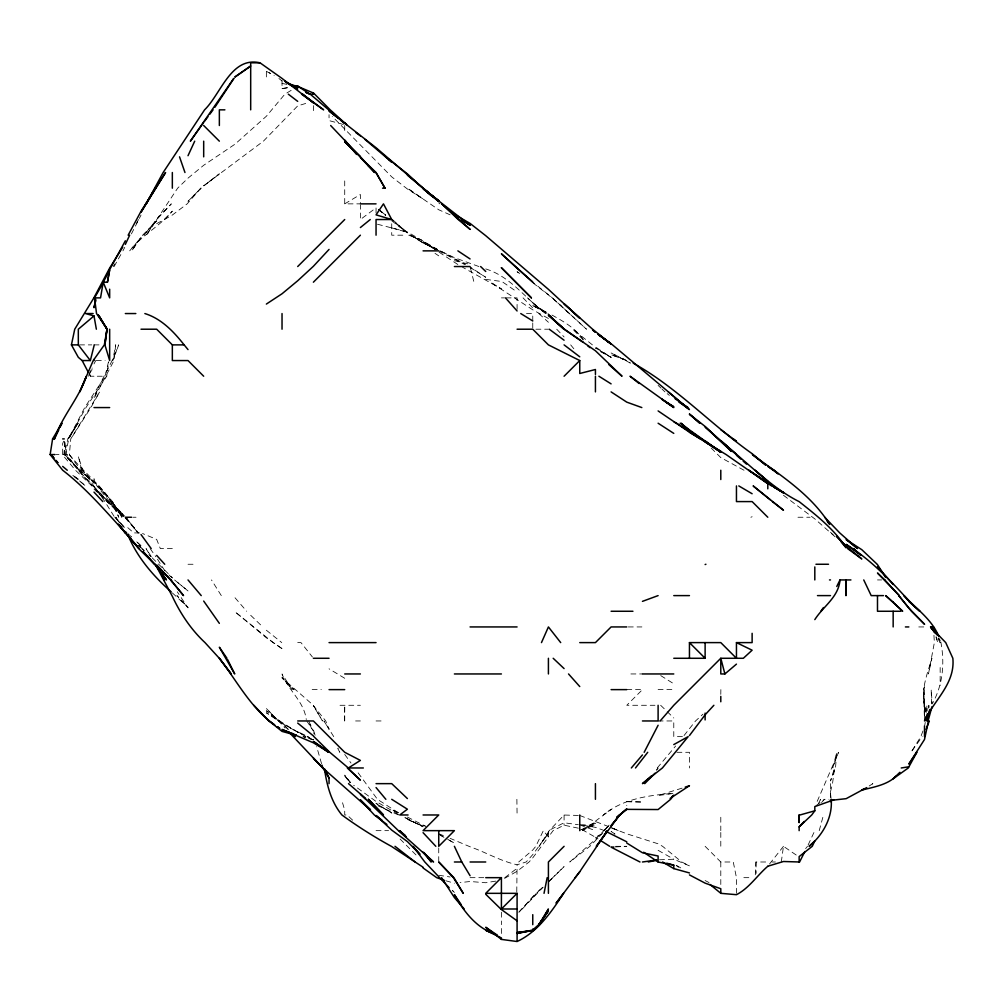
<?xml version="1.0" encoding="UTF-8"?>
<svg xmlns="http://www.w3.org/2000/svg" width="1003" height="1003" viewBox="0 0 1003 1003"><rect width="100%" height="100%" fill="white"/><g stroke="black" fill="none" stroke-linecap="round" stroke-linejoin="round"><path stroke-width="0.75" stroke-dasharray="5 3.75" d="M344.48 720.956L344.719 705.285L344.719 720.956M64.493 441.759L64.154 454.572L78.322 469.542L93.994 482.017L79.525 470.244L93.994 482.318L109.666 498.742L97.955 485.916L111.17 501.588L118.755 517.247C109.991 490.918 85.832 475.297 69.37 454.572L70.762 438.9L99.673 391.897L90.884 407.569L70.837 438.9M64.694 441.759L64.154 454.572L67.84 438.9L78.184 423.228L67.978 438.9L77.67 423.228L68.806 438.9L65.396 454.572L79.588 470.244L64.719 454.572L92.251 485.916L78.322 470.244L108.299 501.588L123.607 516.232L75.476 470.244L62.662 454.973L62.662 443.464L63.728 441.182M924.503 689.625L924.264 705.285L925.242 712.105M926.647 710.989L926.91 705.285L927.173 710.989M924.503 699.893L924.427 715.227M928.715 708.143L928.853 705.285L928.941 708.143M755.297 874.804L755.986 861.991L767.796 861.991M516.771 891.805L517.084 864.987M108.449 361.983L105.102 376.225L84.728 407.569L68.442 438.9L85.982 407.569L106.732 376.225L108.6 361.983M781.299 861.991L783.468 846.319L797.937 856.211M924.741 725.307L925.242 722.411M931.599 703.868L931.185 689.625L932.238 703.868C943.246 684.435 944.964 661.98 940.501 640.353M93.994 376.225L90.383 376.225L92.025 369.104M830.484 791.743L832.515 783.644L834.546 767.972L830.484 780.961L835.512 767.972L836.703 752.3L832.778 767.972L838.495 752.3L816.304 803.428M819.225 830.647L823.488 814.975M89.066 374.796L90.546 370.521M922.936 730.986L920.842 736.628L911.012 752.3L922.183 736.628M88.565 376.225L92.188 368.013M808.092 845.015L814.812 830.647M139.329 218.416L141.009 215.093M818.674 803.14L820.604 799.316L818.435 803.328M122.93 250.863L124.736 247.34M131.406 233.887L138.778 219.532M93.994 363.913L95.761 360.553M136.446 223.443L138.539 219.532M114.104 266.535L122.19 252.167M113.201 266.535L114.668 263.927M656.451 770.379L658.106 767.972L656.188 770.204M657.228 767.972L675.658 745.981M783.468 846.319L769.439 864.11L771.069 861.991L775.457 861.991M805.635 848.601L807.49 846.319M684.046 735.538L695.555 720.956L702.99 714.149M519.153 912.003L532.756 896.77L542.836 887.066L536.129 893.334M532.756 897.459L536.354 893.334L517.084 914.021M602.891 832.941L589.914 846.319L569.767 861.991L595.431 839.411L609.109 825.143M821.57 802.525L824.466 799.316L828.98 799.316M522.262 908.994L543.187 887.191M604.157 830.647L609.109 825.231L605.072 829.569M548.415 882.076L564.087 866.617L548.415 881.863L552.615 877.663M156.681 223.631L164.379 219.532L172.34 211.157C159.816 226.314 141.686 235.329 129.663 250.863L141.009 237.448L131.769 250.863L141.009 236.833L156.681 220.81L143.88 235.191L156.681 219.532L171.312 203.86L156.681 219.08L146.388 235.191L177.631 188.188L188.012 178.158L203.684 165.282L235.028 144.156L266.359 116.235L284.877 94.169L293.854 88.728M578.342 815.439L564.087 815.038L549.243 830.647L539.125 846.319L548.415 833.33L532.756 854.619L526.149 861.991L517.084 864.736C500.66 861.188 485.966 852.337 470.068 846.77L450.134 838.345M720.869 689.625L720.793 694.377M604.571 830.647L595.431 827.35L579.759 824.729L595.431 825.193L579.759 830.133L595.431 823.212L582.856 830.647L611.103 809.346L603.493 814.975C622.813 798.689 649.405 795.141 673.778 793.386L658.106 795.542L682.328 788.07M518.701 861.991L532.756 850.017L535.828 846.319L543.338 830.647L548.415 837.016L532.756 857.866L529.082 861.991L517.084 871.294L501.412 880.17M504.81 877.663L517.084 868.259M816.016 805.672L824.466 799.316M582.856 830.647L595.431 821.846M869.175 786.001L872.861 783.644L869.175 785.8M344.719 203.86L360.39 194.482L360.39 203.86L344.719 203.86L344.719 179.85M164.367 219.532L172.34 215.043L187.172 203.86L200.888 188.188L219.356 173.845L203.684 185.806L263.4 141.172L297.703 105.879L309.1 102.419M581.978 829.569L595.431 837.242L603.367 832.854M578.342 828.177L564.087 825.193L553.092 830.647L548.415 837.016L548.415 830.647L564.087 822.773L578.342 824.704M750.883 517.247L752.125 516.733M495.72 881.11L485.74 882.74L470.068 881.512L460.101 882.59M282.031 88.615L289.152 87.462L282.031 88.615L282.031 80.303M615.378 846.946L626.775 846.319L612.67 846.319M659.535 859.772L673.778 859.232L689.45 865.852L681.764 861.991L662.594 846.319L658.106 843.799L626.775 833.806L611.103 827.738M402.792 235.191L391.722 235.191L391.722 222.403M501.412 297.878L504.547 297.878M506.114 297.878L517.084 297.878L517.084 310.416M526.487 313.55L532.756 313.55L532.756 321.374M535.89 329.21L548.415 329.21M79.538 344.882L91.8 344.882M93.994 344.882L101.328 344.882M96.313 360.553L105.102 360.553M97.278 376.225L106.732 376.225M55.967 454.572L58.989 454.572M62.662 454.572L70.762 454.572M132.973 517.247L136.019 517.247M797.974 517.247L810.123 517.247M139.555 532.919L133.763 532.919L125.337 525.472M172.34 548.591L160.33 548.591L156.681 539.413L142.526 533.508M188.012 564.263L193.065 564.263M877.487 579.935L881.662 579.935M628.279 626.938L641.882 626.938M918.773 626.938L924.503 626.938M297.703 642.61L300.975 642.61L312.422 657.015M630.887 673.953L642.447 673.953M312.171 689.625L321.324 689.625M626.775 689.625L642.447 689.625L626.775 705.285L654.972 705.285M658.106 689.625L672.637 689.625M340.017 705.285L360.39 705.285M355.601 720.956L360.39 720.956M376.05 720.956L383.221 720.956M658.106 720.956L673.778 720.956L673.778 736.628L683.181 736.628M676.912 752.3L689.45 752.3L689.45 767.972M376.05 830.647L388.587 830.647M705.122 846.319L720.793 861.991L733.268 861.991L736.453 877.663L736.453 893.334M470.068 877.663L485.74 877.663M743.837 877.663L752.125 877.663M626.775 801.685L642.447 802.036L626.775 801.623L626.775 805.559M485.74 279.373L501.412 281.454M438.737 875.255L450.134 876.998M286.306 84.202L282.031 83.475L286.306 84.591M454.397 260.705L470.068 264.366M377.479 224.233L407.394 231.956L437.433 249.346M343.289 124.447L329.047 120.598L329.047 114.693M445.859 880.784L454.397 883.217M391.722 227.882L407.394 232.37L391.722 219.532M313.375 739.788L303.006 736.628L313.375 739.763L307.244 736.628L312.146 739.788M579.759 824.905L595.431 830.647M626.775 360.691L611.103 352.943L630.385 363.111L626.775 360.654L611.103 354.723L627.903 360.553M579.759 815.477L608.257 826.472M408.748 235.191L423.065 240.57M478.907 266.535L454.397 257.646L440.079 250.863M398.454 814.975L376.05 804.87M613.56 828.704L618.475 830.647L611.103 827.613M438.737 833.694L444.429 836.013M404.836 817.608L423.065 826.76L404.823 817.382M423.065 826.058L407.394 819.426L423.065 826.322M450.134 214.83L438.737 209.765L407.394 188.188L423.065 198.945L407.394 188.99L391.722 176.867L332.269 116.411M398.279 812.58L391.722 809.584L398.229 812.957M485.74 268.929C510.615 276.59 525.534 298.656 545.544 313.55L527.377 297.878M437.433 249.484C420.859 242.726 405.525 233.197 392.837 220.497M744.013 470.244L720.793 457.594L710.3 447.15M398.367 814.348L376.05 801.435L353.67 785.286M532.756 303.006L546.196 313.55L532.756 303.307L547.538 313.55L532.756 305.551L549.255 313.55M435.001 249.195L423.065 241.698L436.117 249.333L423.065 242.801L411.23 235.191L423.065 242.902L436.117 249.534L423.065 242.25L436.117 249.183M407.394 817.044L425.56 826.296L423.065 824.842M440.242 250.863L465.693 264.403M532.756 305.551L548.415 313.55M266.359 76.943L266.359 71.288L270.208 73.257M438.737 250.863L464.577 264.504M705.122 880.534L709.033 882.577M600.659 351.74L611.103 357.269L595.431 347.941L611.103 357.432L593.425 345.584M548.415 318.49L532.756 309.802L490.417 282.207L501.412 288.889L462.546 267.224M266.359 71.288L274.195 75.614M344.719 678.279L329.047 668.825M440.041 835.16L443.953 837.342M449.181 840.251L454.397 843.159L446.573 838.608M658.106 850.318L673.778 859.232M551.951 315.08C563.811 321.499 575.91 328.583 583.658 339.979M676.386 865.363L682.918 869.15M438.737 834.057L445.257 837.856M398.229 812.706L377.429 799.316L356.241 770.229M436.117 249.333L423.065 241.698L436.054 249.333M457.844 264.504L438.737 251.954M376.05 803.516L391.722 813.044L376.05 803.215M660.726 675.596L673.778 683.783M470.068 267.437L485.74 277.292L470.068 266.911M595.431 837.242L598.026 838.897M435.214 249.308L423.065 241.522L434.575 249.17M78.322 469.341L98.984 485.916L112.549 501.588L121.864 517.247L112.198 501.588L122.73 517.247L111.308 501.588L124.334 516.131L110.167 501.588L124.247 515.592M615.015 834.045L611.103 831.449L614.714 834.12M519.692 273.468L517.084 271.738L520.695 274.158M435.014 253.358L438.737 255.84M502.942 282.207L517.084 291.998M78.322 479.108L72.028 474.67L85.543 485.916L73.232 475.685M676.185 865.551L678.605 867.244M312.297 739.788L308.021 736.628L297.703 731.638L305.94 736.628L282.031 723.351L266.359 712.782L297.703 732.152L282.031 723.351L288.2 729.494M592.422 344.882L572.851 329.21L583.658 340.33M783.468 495.294L814.812 518.902L835.474 537.106L830.484 532.192M385.691 215.031L378.47 209.64L385.603 215.031M391.722 220.76L407.394 232.897L392.449 219.532M378.444 209.314L385.603 214.88M532.756 282.708L552.101 297.878L586.492 329.21L552.377 297.878L532.844 282.207M667.158 393.652L669.365 395.395M278.922 78.497L282.031 80.98M266.359 630.223L281.755 642.61M172.34 592.911L188.012 607.354L176.942 595.606L188.012 607.843L177.28 591.82M438.737 202.894L439.903 203.86M378.432 209.464L385.553 215.507M93.994 489.1L123.657 517.247L96.15 491.182M569.503 313.55L552.377 297.878M538.824 313.55L548.415 322.276M142.075 548.591L144.319 550.647M148.808 554.747L151.064 556.803M152.18 557.831L172.34 577.715M168.893 574.895L172.34 578.079M352.63 820.178L347.076 814.975L344.719 814.975L344.719 810.236L341.534 799.316M658.106 385.378L661.04 388.174M662.018 389.101L664.951 391.897M141.649 548.591L143.893 550.735M109.666 502.904L93.994 486.956M660.651 705.285L666.117 710.575M667.208 711.641L673.778 717.985M250.687 615.29L262.736 626.938M81.77 470.244L78.322 456.302L82.735 470.244L93.994 483.12L78.322 466.821L69.282 454.572M400.084 839.01L417.837 856.763M119.984 522.739L114.63 517.247L104.864 501.588L82.735 470.244M121.05 523.829L125.337 528.217L114.931 517.247L119.658 522.814M288.2 729.256L279.799 720.956L266.359 710.788L278.483 720.956L285.09 728.053M523.064 297.878L532.756 307.896M221.299 595.606L211.483 579.935M556.715 329.21L564.087 336.945M138.878 545.356L141.009 547.613M139.028 545.77L141.009 547.901M125.337 517.811L138.427 532.919L125.739 517.247M235.028 597.775L246.7 611.266M125.337 517.937L138.213 532.919M570.669 344.882L576.123 351.551M109.666 501.588L96.877 485.916L93.994 478.594M925.242 711.754L924.239 705.285C920.992 688.986 927.349 673.59 931.9 658.281L928.477 673.953L934.357 642.61L933.881 634.059M78.322 469.68L66.424 454.572L64.907 441.759M350.398 782.428L344.719 775.118L349.458 782.428M126.666 518.463L137.912 532.919L125.864 517.247M123.432 527.039L115.821 517.247L118.417 521.008M344.719 754.432L350.987 763.045M109.666 499.507L111.17 501.588M938.432 637.996L940.162 640.453L938.595 637.996M150.174 548.591L155.866 556.765M306.755 720.956L313.375 730.848L308.661 720.956L312.848 732.065M151.165 556.427L146.062 548.591L150.676 556.427M157.496 559.198L164.818 570.795M333.736 736.628L323.931 720.956L329.047 729.194L325.712 720.956L313.375 705.648L322.452 720.956L313.35 705.285L282.031 677.903L294.055 689.625L282.031 677.514L292.212 689.625L282.031 673.978C288.25 690.503 303.947 701.172 306.279 719.54M938.006 638.698L940.162 642.61L938.319 638.698M337.735 748.388L339.804 752.3L338.149 748.025M89.004 373.617L90.383 376.225M935.962 636.918L937.78 642.61L936.213 636.918M315.092 735.262L313.375 729.783L313.939 733.895M321.562 763.697L316.647 746.608M924.503 706.2L923.587 689.625L924.503 686.742L923.525 689.625L924.327 715.227M926.296 712.418L924.503 705.285L925.919 712.418M470.432 267.964L473.98 282.207M830.484 793.248L831.186 799.316M755.986 861.991L756.174 873.387M516.884 799.316L517.084 814.975M940.162 667.496L940.162 685.438M924.503 705.61L924.503 719.477M830.484 783.644L830.484 799.316M720.793 817.257L720.793 830.647M720.793 832.44L720.793 846.319M720.793 861.991L720.793 884.934M564.087 815.038L564.087 825.193M532.756 322.941L532.756 329.21M501.412 912.228L501.412 924.666M501.412 928.49L501.412 934.934M438.737 847.886L438.737 861.991M376.05 212.987L376.05 207.834L360.39 219.532L360.39 205.051M344.719 125.513L344.719 132.233M313.375 105.641L313.375 113.728M115.671 344.882L113.991 360.553L93.994 398.504C100.476 379.736 112.399 363.675 118.642 344.882L112.725 360.553L115.671 344.882M200.888 188.188L188.012 201.29L200.989 188.188M282.031 648.628L266.359 637.808L235.028 611.805L273.192 642.61L282.031 648.628M188.012 590.955L174.547 579.935L188.012 590.955M109.666 503.368L107.735 501.588L109.666 503.431M131.431 536.893L128.234 533.909L131.443 536.893M141.009 545.82L135.681 540.855L141.009 545.82M454.397 892.432L452.265 890.325L454.397 892.432M278.483 720.956L266.359 708.494L278.42 720.956M141.009 547.801L138.878 545.507L141.009 547.801M350.473 782.578L344.719 776.197L350.398 782.578"/><path stroke-width="1.5" d="M845.905 595.606L846.156 579.935L846.156 595.431M926.27 719.54L926.396 716.681M831.186 799.316C832.816 817.432 822.748 835.16 809.133 846.319L814.812 840.915L812.254 846.319L799.14 856.575L799.14 862.216M934.081 631.852L930.608 626.938L945.741 642.61L952.85 658.281C955.32 683.745 934.207 700.006 924.503 720.956L926.91 715.264M109.666 329.21L109.666 360.553L104.914 344.882L106.97 329.21L99.259 316.158M104.914 344.882L107.008 329.21L98.206 314.854L107.183 329.21L96.539 313.55L94.508 297.878L103.535 282.207M125.337 532.743C105.491 510.928 86.158 488.348 62.7 470.244L50.15 454.572L52.595 438.9L61.973 423.228L60.092 427.153M107.008 329.21L104.337 344.882L93.216 360.553L79.751 391.897L86.396 376.225C78.773 398.68 61.86 416.408 54.463 438.9L52.595 438.9M94.508 297.878L100.551 297.878L103.209 282.207L107.434 282.207L109.666 269.594L125.337 240.783M928.439 720.956L924.503 739.474L908.831 764.073L916.855 752.3L908.279 767.972L893.159 778.779L899.904 772.297M107.434 282.207L109.666 270.208L103.209 282.207L109.666 297.878L109.666 289.177M544.027 893.334L547.174 877.663M95.761 299.283L93.994 307.708L95.736 300.687M88.314 372.301L82.146 360.553L78.322 357.319L71.426 344.882L74.736 329.21L93.881 297.878M82.146 360.553L90.345 360.553L94.269 344.882M928.452 719.54L931.963 706.714M926.208 720.956L929.794 709.56M850.92 579.935L840.012 579.935C838.583 597.236 823.338 606.163 814.812 619.616M926.108 729.357L929.33 720.956M541.47 642.61L548.415 626.938L560.702 642.61M188.012 155.703L194.707 141.172M125.337 244.393L129.663 235.191M54.463 438.9L58.838 429.76M644.164 752.3L658.106 725.269M836.765 586.467L840.012 579.935M804.845 851.547L799.579 861.991L783.468 861.502L767.796 866.228M93.994 297.653L109.666 268.064L122.742 247.102M128.146 235.191L141.009 211.32L165.57 172.516L141.009 212.222L155.289 188.188L146.137 203.86L163.15 172.516L204.587 109.841C221.136 93.592 231.104 56.168 260.04 62.825L282.031 78.422L313.375 102.77L302.593 94.169M155.49 188.188L156.681 186.169M233.887 78.497L214.855 107.296M233.661 78.497L190.357 141.172L203.684 122.441M556.314 902.976L579.759 871.707L607.404 830.647L596.334 846.319L619.653 814.975L611.103 825.707L619.754 814.975L626.775 808.907L617.021 816.969M820.843 611.266L823.476 607.542M833.731 799.892L814.812 806.588L814.812 810.8L811.74 814.975L799.14 826.861L799.14 830.647M647.725 752.3L635.488 767.972M204.537 121.288L207.947 116.712M209.652 114.417L213.062 109.841M556.138 902.976L563.586 893.334C551.399 911.99 537.884 931.8 517.084 941.516L501.412 939.397L485.74 927.274L495.382 933.831M689.45 735.563L705.122 714.813L713.873 705.285M575.133 877.663L579.759 871.707M329.047 249.421L313.375 266.309L297.703 280.765L282.031 293.766L266.359 304.072M631.326 767.972L642.447 754.92M660.15 720.956L673.778 705.285L720.793 658.281L743.336 658.281L752.125 650.207L736.453 642.61L736.453 658.281L720.793 642.61L689.45 642.61L689.45 658.281M617.021 817.182L626.775 809.358L658.106 809.546L670.618 799.316L673.778 795.203L671.822 796.846M799.14 826.861L804.256 821.457M644.703 783.644L655.009 773.213M297.703 266.535L344.719 219.532M313.375 282.207L360.39 235.191M564.087 376.225L579.759 360.553L548.415 344.882L532.756 329.21L517.084 329.21M517.084 908.994L501.412 908.994L501.412 877.663L485.74 893.334L517.084 893.334L517.084 940.338M501.412 908.994L517.084 893.334M564.087 846.319L548.415 861.991L548.415 893.334M896.218 776.109C887.166 784.985 873.626 787.067 861.815 790.101L864.273 788.671M767.796 866.279C757.14 875.418 749.141 888.182 736.453 894.689L720.831 893.334L720.793 888.733L705.122 883.141L689.45 874.904M532.756 930.032L538.699 924.666L548.415 910.912L538.837 924.666L548.415 908.994L539.601 924.666L532.756 930.671L517.084 932.527L532.756 930.408L517.084 933.429L531.327 930.345M651.398 775.896L642.447 783.644L662.406 767.972L688.183 736.628L673.778 744.577M96.363 329.21L93.994 315.907L78.322 329.21L78.322 344.882L90.345 360.553M724.893 673.953L720.793 658.281L720.793 673.953L724.893 673.953L736.453 664.124M360.39 227.543L370.257 219.532M670.117 798.413L689.45 785.725L685.174 787.129M235.028 77.043L250.687 66.022L235.028 76.817M866.73 787.581L846.156 798.664L830.484 800.419L830.484 801.66M313.901 736.628L329.774 752.3L348.367 767.972L360.39 760.412L344.719 752.3L313.375 720.956L297.703 720.956M642.447 601.361L658.106 595.606M705.122 564.539L705.911 564.263M656.714 860.261L648.251 861.991M800.005 814.975L814.812 810.8M294.857 86.546L297.703 86.095L310.002 94.169L305.902 92.426M294.857 86.584L297.703 86.095M901.233 767.972L908.831 766.781M642.447 861.991L656.689 860.022M613.949 847.034L611.103 847.184L639.989 861.991M259.601 62.825L250.687 62.788L250.687 109.841M310.178 94.169L313.375 94.169L313.375 93.003L297.703 86.408M224.898 109.841L219.356 109.841L219.356 125.513M382.544 188.188L385.014 188.188L376.087 172.516L360.39 157.458L374.583 172.516L360.503 156.844L344.719 141.787L360.39 156.844L330.651 125.513M360.39 203.86L376.05 203.86M391.722 219.532L376.05 214.868L383.472 203.86L391.722 219.532L376.05 219.532L376.05 235.191M423.065 250.863L438.737 250.863M454.397 266.535L470.068 266.535M93.129 313.55L85.506 313.55L93.994 315.907M125.337 313.55L135.831 313.55M141.009 329.21L156.681 329.21L172.34 344.882L172.34 360.553L188.012 360.553L203.684 376.225M71.426 344.882L78.322 344.882M172.34 344.882L184.138 344.882L188.012 349.608M93.994 407.569L109.666 407.569M62.662 438.9L64.28 438.9M50.15 454.572L54.977 454.572M125.337 517.247L131.631 517.247M815.953 564.263L828.516 564.263M829.506 579.935L830.484 579.935M673.778 595.606L689.45 595.606M817.483 595.606L830.484 595.606M883.505 595.606L871.193 595.606L863.746 579.935M611.103 611.266L632.943 611.266M900.719 611.266L877.487 611.266L877.487 595.606M470.068 626.938L517.084 626.938M626.775 626.938L611.103 626.938L595.431 642.61L579.759 642.61M905.408 626.938L908.831 626.938M329.047 642.61L376.05 642.61M736.453 642.61L752.125 642.61L752.125 633.319M313.375 658.281L329.047 658.281M673.778 658.281L705.122 658.281L705.122 642.61M344.719 673.953L360.39 673.953M454.397 673.953L501.412 673.953M642.447 673.953L673.778 673.953M329.047 689.625L344.719 689.625M611.103 689.625L626.775 689.625M642.447 720.956L658.106 720.956L658.106 705.285M348.367 767.972L363.349 767.972M376.05 783.644L391.722 783.644L407.394 798.576M408.083 814.975L399.783 814.975L407.394 809.208L391.722 799.316M423.065 814.975L438.737 814.975L423.065 830.647L454.397 830.647L438.737 846.319L438.737 830.647M454.397 861.991L461.781 861.991L470.068 875.707M470.068 861.991L485.74 861.991M485.74 877.663L501.412 877.663M292.011 85.167L297.703 86.145M643.65 852.237L658.068 861.991L673.778 865.163L673.778 868.598L689.45 872.936M293.428 86.434L297.703 87.537L285.955 82.121M666.782 863.182L673.778 865.163M444.429 880.383L436.719 877.663L423.065 867.959M296.286 735.349L282.031 731.388L269.005 720.956L273.744 724.204M641.832 407.569L626.775 402.14L611.103 391.897M497.137 934.671C477.353 929.43 463.9 911.752 454.397 894.651L460.941 904.217M490.016 931.912L485.74 930.282L501.412 937.918L501.412 939.397M296.286 735.212L282.031 729.469L313.375 742.772L328.796 752.3M144.858 313.55C161.37 318.653 173.745 331.654 184.138 344.882M306.065 92.426L310.24 94.169L338.688 118.404L329.047 111.007L376.05 147.717L438.737 201.59L423.065 188.125M626.775 841.818L605.875 831.399M633.194 363.149C676.962 387.346 711.415 424.933 752.125 453.669L765.565 464.903M463.938 221.525L470.068 224.86L461.217 219.532L470.068 225.274L424.269 189.68M287.259 83.211L297.703 89.029L284.651 81.155M454.397 214.366L470.068 223.418L485.74 235.705L548.415 289.34L579.759 318.227L564.087 303.796L592.597 329.21L611.103 344.042L597.838 334.099L612.52 344.882L689.45 409.613L679.558 402.228M391.333 846.319C374.232 836.916 357.62 826.472 341.91 814.975C331.178 801.986 327.028 785.662 324.546 769.389M774.278 487.42L783.468 492.699L772.272 485.916L783.468 492.837L748.84 470.244L767.796 483.647L767.796 488.825M665.942 402.153L673.778 406.767L662.03 399.232M738.797 485.916L752.125 493.739M662.582 861.991L673.778 868.598M676.549 423.228L720.793 451.513L689.45 432.193L658.106 410.917M678.918 402.053L687.895 407.569L675.069 398.68M689.45 432.193L700.382 438.9M520.758 313.55L532.756 320.947M767.796 483.534L771.646 485.916M423.065 867.219L391.722 846.57M598.891 376.225L611.103 383.873M329.047 751.937L313.375 741.405L328.407 752.3M600.621 840.552L609.711 846.319M658.106 423.228L673.778 433.384M752.125 472.726L726.147 454.572L705.122 441.872L720.793 452.253L680.134 423.228M705.122 440.869L720.793 452.127L689.45 430.638L681.175 423.228L689.45 430.776L700.984 438.9M457.882 250.863L470.068 258.937M301.539 94.169L323.643 109.841L302.492 94.169M155.302 564.263L172.34 596.346C180.415 613.585 191.034 629.583 205.013 642.61L219.356 658.357L231.217 673.953L219.356 658.281C236.996 681.024 250.75 708.181 274.809 725.019M279.624 728.266L277.217 726.636L279.661 728.266M673.778 421.636L676.11 423.228M661.729 399.232L673.778 407.569L630.047 376.225L639.061 383.485M753.341 473.504L767.796 483.647M385.616 156.844L407.394 173.883L430.901 195.598M501.412 909.545L517.084 920.829M313.375 92.865L330.213 109.841L346.649 124.648L344.719 122.943M395.006 846.319L415.104 861.991M847.585 548.591L861.815 558.959L846.156 546.296L836.515 536.279L846.156 546.347M583.219 342.349L564.087 329.272L548.415 315.293L564.087 328.946L595.431 350.774L622.023 376.225L608.846 364.59M386.907 824.441L374.332 814.975L360.39 799.867L370.458 809.584M355.689 132.434L360.39 135.894M720.793 429.673L736.453 441.345L733.293 438.9M597.838 334.074L611.103 343.929L597.838 333.986M549.268 329.21L564.087 340.218M424.269 189.717L438.737 200.725L423.065 188.526L438.737 201.189L407.394 175.186M858.079 553.317L846.156 544.391C870.228 559.223 889.949 579.884 908.831 600.709L903.954 595.606C916.115 608.696 931.975 619.365 938.808 636.491M564.087 344.882L579.759 356.817M364.979 139.417L391.722 162.16L388.662 159.502M288.312 94.169L297.703 101.366M772.373 501.588L783.468 510.188L753.14 485.916L770.091 499.732M765.427 464.903L752.4 454.572C780.234 475.184 811.088 494.391 829.707 524.469M592.635 329.949L595.431 332.181L592.635 329.987M626.775 843.047L642.447 852.751L658.106 856.01L658.106 861.991M382.08 820.291L376.05 815.502L391.722 830.12L407.394 841.567L419.944 854.293L413.048 846.319L424.821 861.991L449.168 887.73M699.818 423.228L689.45 414.139L705.122 426.438L731.526 451.375L705.122 426.952L736.453 454.572L720.793 440.731L725.006 444.981M709.948 884.458L720.793 893.284M297.703 723.075L313.375 735.876M423.065 188.2L438.737 201.189M405.062 835.512L399.219 830.647L406.228 836.678M62.662 466.395L67.264 470.244M587.783 345.809L589.965 347.652M686.704 407.569L668.324 391.897M365.518 798.438L348.517 783.644M736.453 455.287L740.941 459.211M743.173 461.167L746.533 464.113M689.45 414.139L699.843 423.228M370.458 810.035L322.803 767.972L289.165 732.34M860.762 555.211L853.415 548.591L860.762 555.424M368.063 165.558L376.05 172.817L385.014 188.188M171.262 591.908C153.547 576.311 137.449 557.706 128.296 535.778M399.783 830.647L405.225 835.675M347.314 767.972L360.39 780.158L347.69 767.972M553.18 658.281L564.087 668.587M365.794 799.316L360.39 794.088L398.392 830.647L433.559 861.991L423.065 852.174L431.252 861.991L423.968 852.487M877.186 564.263L861.815 549.694L846.156 539.564L857.49 548.591L839.762 532.919L824.692 517.247M731.977 451.375L720.793 440.718L767.796 481.44L755.134 470.244C768.749 482.079 782.879 493.426 799.065 501.588L799.14 501.625C816.379 515.266 834.095 529.12 846.156 547.839L841.204 542.096M480.625 266.535L485.74 271.474M268.791 720.956L253.859 705.285M485.74 894.262L500.785 908.994M292.312 733.569L295.396 736.628L292.312 733.469M767.796 517.247L752.125 501.588L736.453 501.588L736.453 485.916M203.684 125.513L219.356 141.172M689.45 642.61L705.122 658.281M728.153 448.178L731.312 451.375M453.857 877.663L438.75 861.991L453.406 877.663L463.248 893.334L454.397 878.478M170.66 579.935L156.681 565.115L170.748 579.935L183.536 595.606L170.66 579.935L172.34 581.865M423.065 832.653L435.816 846.319M93.994 492.122L102.82 501.588M125.337 531.527L126.629 532.919M345.634 141.172L344.719 140.169L356.554 154.437M156.681 555.386L164.73 564.263M568.525 673.953L579.759 686.566M505.474 297.878L517.084 310.968M877.487 566.582L893.159 584.523M125.5 532.919L139.166 548.591L125.688 532.919M464.213 908.994L454.397 897.585L441.558 877.663M118.354 524.481L138.652 548.591L154.813 564.263L143.128 551.6L156.681 566.795L166.46 579.935L161.571 572.663M118.354 524.293L125.337 532.505M188.012 579.935L201.239 595.606M376.05 787.556L385.867 799.316M125.337 532.919L118.956 524.481L125.25 532.919M219.356 623.364L203.684 601.06M141.009 534.536L151.202 548.591M226.966 658.281L219.356 647.223L234.727 673.953L227.606 659.585M157.496 566.62L159.941 570.243M827.174 521.046L828.829 523.566M934.671 631.852L931.524 626.938L933.693 630.862M877.487 564.626L885.599 577.377M329.047 783.644L329.047 777.989L322.903 767.972L313.375 758.105L322.803 767.972L322.001 765.126M157.396 566.72L164.555 579.935L157.396 566.331M935.862 633.47L932.777 626.938L934.595 632.642M454.397 846.319L461.781 861.991M324.909 769.226L329.047 777.989M179.524 156.844L184.966 172.516M935.047 632.642L933.48 626.938L933.643 629.796M927.299 713.835L927.637 720.956M924.503 725.871L924.503 736.628M893.159 611.266L893.159 626.938M814.812 566.933L814.812 579.935M720.793 470.244L720.793 479.534M720.793 696.37L720.793 701.774M705.122 713.108L705.122 719.941M595.431 374.458L595.431 369.505L579.759 373.492L579.759 360.553M595.431 376.225L595.431 391.897M595.431 783.644L595.431 799.316M579.759 814.975L579.759 830.647M548.415 658.281L548.415 673.953M532.756 914.661L532.756 924.666M532.756 929.029L532.756 930.671M282.031 313.55L282.031 329.21M203.684 141.172L203.684 156.844M172.34 172.516L172.34 188.188M93.994 359.463L93.994 360.553M368.377 799.316L383.447 814.975L368.377 799.316M799.14 814.975L799.14 822.51L799.14 814.975M773.927 470.244L767.796 466.295L778.165 473.867L773.915 470.244M344.719 123.256L341.095 120.435L344.719 123.256M564.087 329.272L548.415 314.654L564.025 329.21M470.068 229.348L458.208 219.532L441.746 203.86L470.068 229.348M703.981 440.806L701.699 438.9L703.981 440.869M893.159 602.214L885.674 595.606L902.675 611.266L893.159 602.214M517.084 268.215L501.412 253.822L532.756 282.119L517.084 268.215M919.851 611.266L908.831 601.286L919.738 611.266M884.822 579.935L877.487 573.001L899.252 595.606L884.822 579.935M531.389 297.878L501.412 267.726L531.389 297.878M924.503 624.217L911.526 611.266L898.788 595.606L908.831 608.106L924.503 624.217M937.278 634.899L930.521 626.938L937.303 634.899M53.874 458.02L50.94 454.572L53.874 458.032M57.773 462.609L55.817 460.314L57.773 462.634"/></g></svg>
